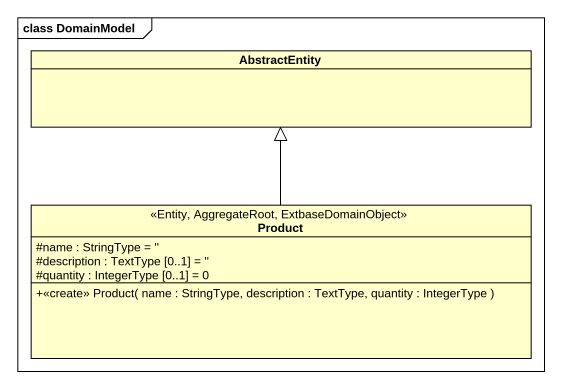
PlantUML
@startuml
mainframe class DomainModel
hide circle
hide empty members
skinparam classAttributeIconSize 0
class AbstractEntity
class Product <<Entity, AggregateRoot, ExtbaseDomainObject>> {
  #name : StringType = ''
  #description : TextType [0..1] = ''
  #quantity : IntegerType [0..1] = 0
  +<<create>> Product( name : StringType, description : TextType, quantity : IntegerType )
}
Product -up-|> AbstractEntity
@enduml
